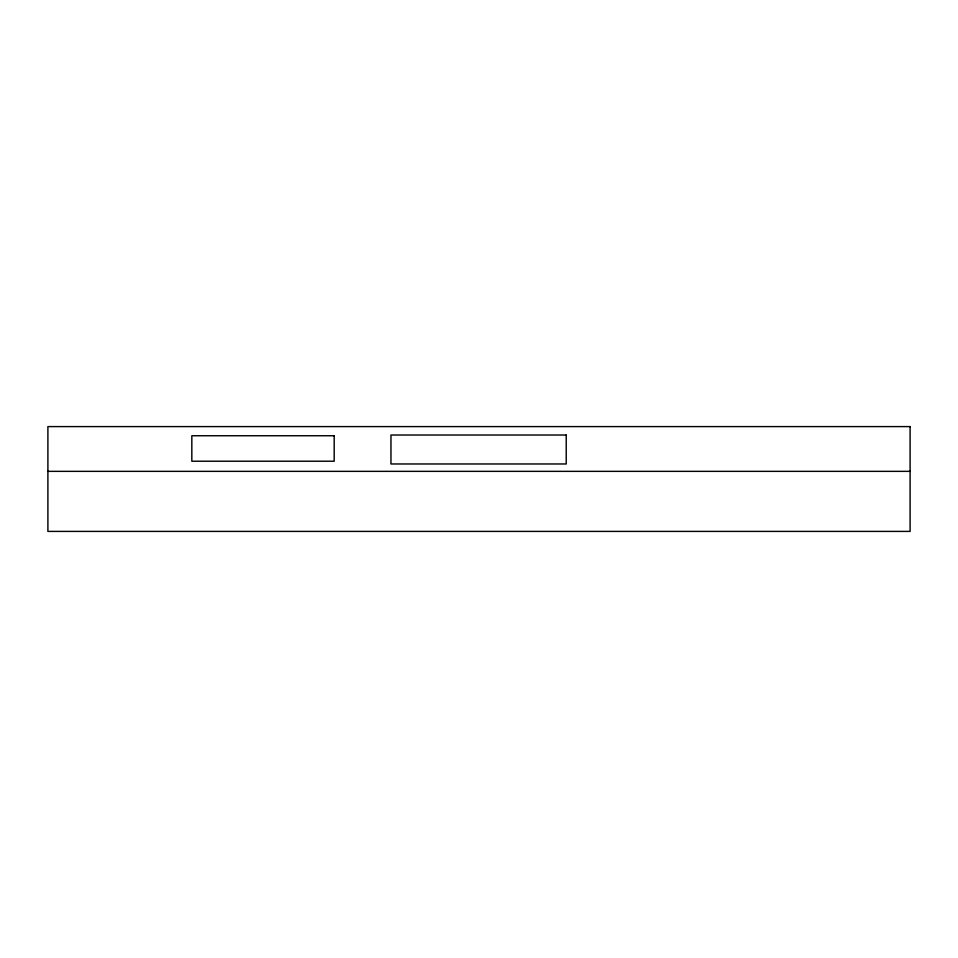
<?xml version="1.0" encoding="UTF-8"?>
<svg xmlns="http://www.w3.org/2000/svg" width="958" height="958" viewBox="0 0 958 958"><rect width="100%" height="100%" fill="white"/><g stroke="black" fill="none" stroke-linecap="round" stroke-linejoin="round"><path stroke-width="1.44" d="M47.9 471.348L910.1 471.348M910.1 426.597L47.9 426.597L47.9 531.403L910.1 531.403L910.1 426.597M566.226 435.028L390.96 435.028L390.96 463.971L566.226 463.971L566.226 435.028M334.186 435.746L191.828 435.746L191.828 461.217L334.186 461.217L334.186 435.746"/></g></svg>
